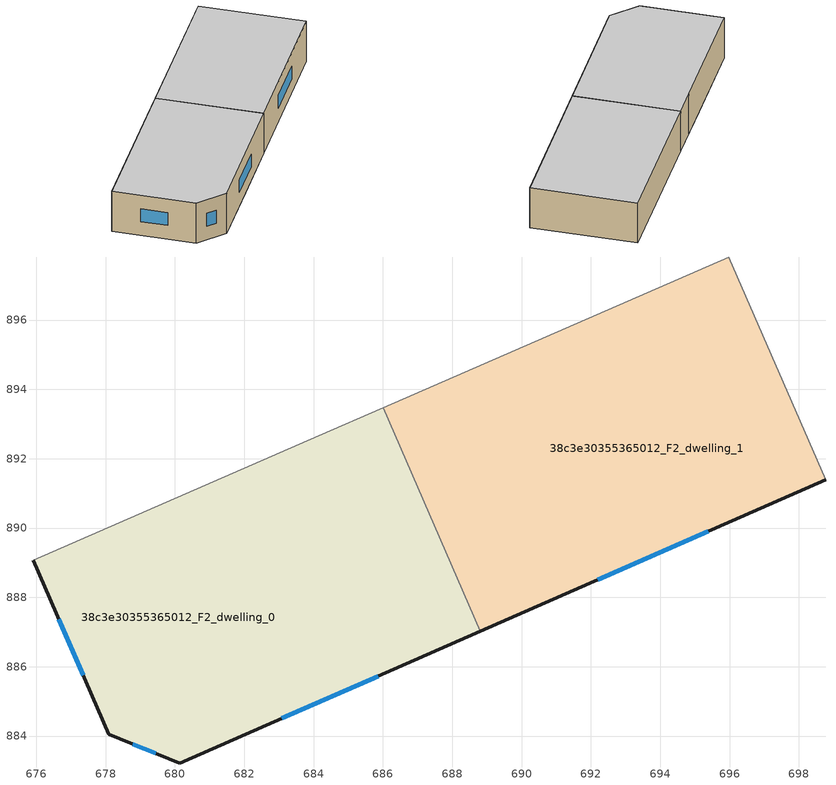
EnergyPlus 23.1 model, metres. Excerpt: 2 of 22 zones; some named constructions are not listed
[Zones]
38c3e30355365012_F2_dwelling_0
 floor to 38c3e30355365012_F1_dwelling_1 (EU_floor_Construction): 681.74,891.62 684.55,885.16 680.14,883.22 678.09,884.05 675.91,889.08 z6
 floor adiabatic (EU_floor_Construction): 686.01,893.47 688.81,887.03 684.55,885.16 681.74,891.62 z6
 wall outside (EU_wall_Construction): 675.91,889.08 678.09,884.05 680.14,883.22 688.81,887.03 z6:9
 wall to 38c3e30355365012_F2_dwelling_1 (EU_wall_Construction): 688.81,887.03 686.01,893.47 z6:9
 wall to 38c3e30355365012_F2_dwelling_2 (EU_wall_Construction): 684.15,892.67 675.91,889.08 z6:9
 wall to 38c3e30355365012_F2_dwelling_3 (EU_wall_Construction): 686.01,893.47 684.15,892.67 z6:9
 window (EU_Window_Construction): 683.09,884.52 685.86,885.73 / 678.79,883.77 679.44,883.5 / 676.65,887.37 677.35,885.76 z7.02:7.98
 ceiling to 38c3e30355365012_F3_dwelling_0 (EU_floor_Construction): 688.81,887.03 686.01,893.47 675.91,889.08 678.09,884.05 680.14,883.22 z9
38c3e30355365012_F2_dwelling_1
 floor to 38c3e30355365012_F1_dwelling_5 (EU_floor_Construction): 696.46,896.72 698.78,891.39 690.76,887.88 688.43,893.23 z6
 floor to 38c3e30355365012_F1_dwelling_4 (EU_floor_Construction): 695.98,897.82 696.46,896.72 688.43,893.23 687.95,894.32 z6
 floor to 38c3e30355365012_F1_dwelling_3 (EU_floor_Construction): 687.95,894.32 690.76,887.88 688.81,887.03 686.01,893.47 z6
 wall outside (EU_wall_Construction): 688.81,887.03 698.78,891.39 z6:9
 wall adiabatic (EU_wall_Construction): 698.78,891.39 695.98,897.82 z6:9
 wall to 38c3e30355365012_F2_dwelling_3 (EU_wall_Construction): 695.98,897.82 686.01,893.47 z6:9
 window (EU_Window_Construction): 692.2,888.51 695.39,889.91 z7.02:7.98
 ceiling to 38c3e30355365012_F3_dwelling_1 (EU_floor_Construction): 698.78,891.39 695.98,897.82 686.01,893.47 688.81,887.03 z9
[HVACTEMPLATE:THERMOSTAT] Constant Heating Setpoint=20; Constant Cooling Setpoint=50
EU_HeatOnly_38c3e30355365012_F0_dwelling_0; EU_HeatOnly_38c3e30355365012_F0_dwelling_1; EU_HeatOnly_38c3e30355365012_F0_dwelling_2; EU_HeatOnly_38c3e30355365012_F0_dwelling_3; EU_HeatOnly_38c3e30355365012_F0_dwelling_4; EU_HeatOnly_38c3e30355365012_F0_dwelling_5; EU_HeatOnly_38c3e30355365012_F1_dwelling_0; EU_HeatOnly_38c3e30355365012_F1_dwelling_1; EU_HeatOnly_38c3e30355365012_F1_dwelling_2; EU_HeatOnly_38c3e30355365012_F1_dwelling_3; EU_HeatOnly_38c3e30355365012_F1_dwelling_4; EU_HeatOnly_38c3e30355365012_F1_dwelling_5; EU_HeatOnly_38c3e30355365012_F2_dwelling_0; EU_HeatOnly_38c3e30355365012_F2_dwelling_1; EU_HeatOnly_38c3e30355365012_F2_dwelling_2; EU_HeatOnly_38c3e30355365012_F2_dwelling_3; EU_HeatOnly_38c3e30355365012_F2_dwelling_4; EU_HeatOnly_38c3e30355365012_F3_dwelling_0; EU_HeatOnly_38c3e30355365012_F3_dwelling_1; EU_HeatOnly_38c3e30355365012_F3_dwelling_2; EU_HeatOnly_38c3e30355365012_F3_dwelling_3; EU_HeatOnly_38c3e30355365012_F3_dwelling_4
[SCHEDULE:CONSTANT]
Name | Hourly Value
EU_AlwaysOn | 1
EU_CoolingOff | 0
[SCHEDULE:FILE] Column Number=1; Rows to Skip at Top=0; Number of Hours of Data=8760; Column Separator=Comma; Interpolate to Timestep=No; Minutes per Item=60; Adjust Schedule for Daylight Savings=Yes
Name | File
EU_Step8_GainSchedule_38c3e30355365012_F2_dwelling_1_f000 | ../../schedules/38c3e30355365012/38c3e30355365012_F2_dwelling_1_f000_gain.csv
EU_Step8_GainSchedule_38c3e30355365012_F2_dwelling_2_f000 | ../../schedules/38c3e30355365012/38c3e30355365012_F2_dwelling_2_f000_gain.csv
EU_Step8_GainSchedule_38c3e30355365012_F2_dwelling_3_f000 | ../../schedules/38c3e30355365012/38c3e30355365012_F2_dwelling_3_f000_gain.csv
EU_Step8_GainSchedule_38c3e30355365012_F2_dwelling_4_f000 | ../../schedules/38c3e30355365012/38c3e30355365012_F2_dwelling_4_f000_gain.csv
EU_Step8_GainSchedule_38c3e30355365012_F3_dwelling_0_f000 | ../../schedules/38c3e30355365012/38c3e30355365012_F3_dwelling_0_f000_gain.csv
EU_Step8_GainSchedule_38c3e30355365012_F3_dwelling_1_f000 | ../../schedules/38c3e30355365012/38c3e30355365012_F3_dwelling_1_f000_gain.csv
EU_Step8_GainSchedule_38c3e30355365012_F3_dwelling_2_f000 | ../../schedules/38c3e30355365012/38c3e30355365012_F3_dwelling_2_f000_gain.csv
EU_Step8_GainSchedule_38c3e30355365012_F3_dwelling_3_f000 | ../../schedules/38c3e30355365012/38c3e30355365012_F3_dwelling_3_f000_gain.csv
EU_Step8_GainSchedule_38c3e30355365012_F3_dwelling_4_f000 | ../../schedules/38c3e30355365012/38c3e30355365012_F3_dwelling_4_f000_gain.csv
